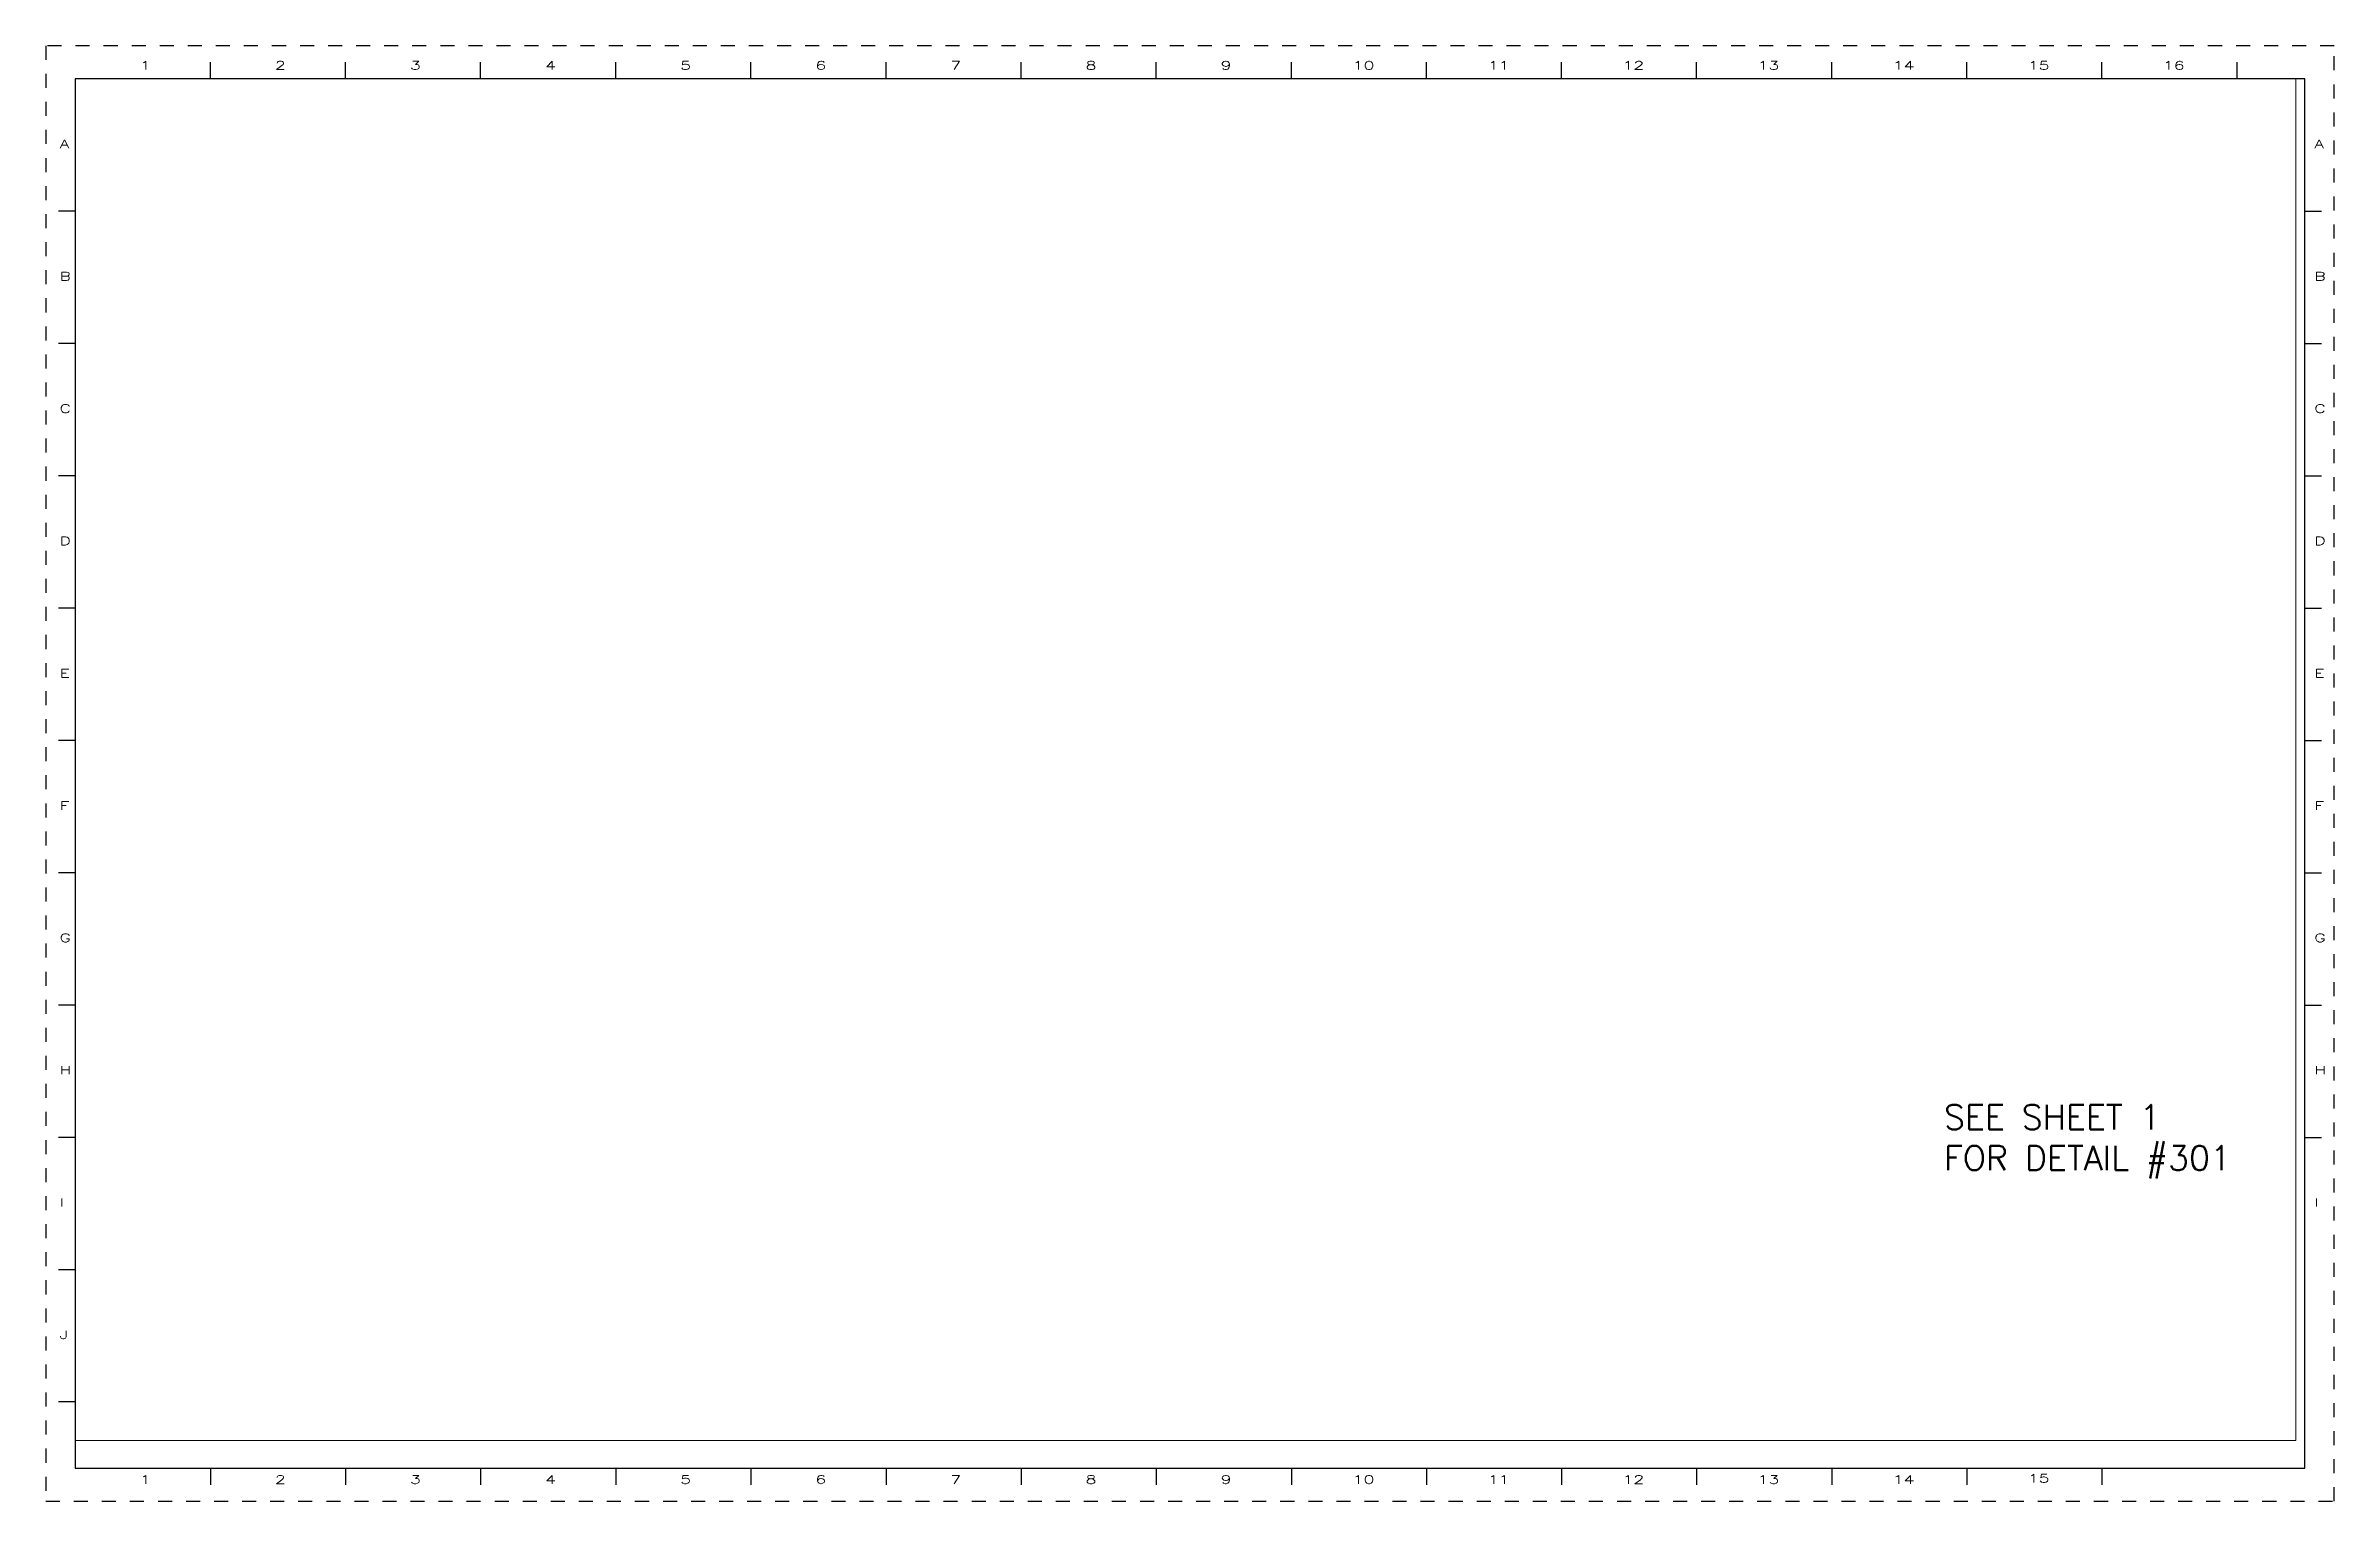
# Paper-space layout 'CHART' of a CAD drawing. Header units: inches. Extents: x 0 to 16.3, y 0 to 10.4.
# The model-space entities are those that its viewports show. They can reach past a viewport. Long polylines and large blocks are cut down to what shows.
import ezdxf

# ---------------------------------------------------------------- set-up
doc = ezdxf.new("R2010")
doc.units = ezdxf.units.IN
doc.header["$MEASUREMENT"] = 0
doc.linetypes.add('HIDDEN', pattern=[0.375, 0.25, -0.125])
for name, color, linetype, lineweight in [('AM_0', 7, 'Continuous', 30), ('AM_6', 2, 'Continuous', 30), ('AM_BOR', 7, 'Continuous', 30)]:
    doc.layers.add(name, color=color, linetype=linetype, lineweight=lineweight)
doc.layers.add('AM_VIEWS', color=1, linetype='Continuous', lineweight=15, plot=False)
doc.styles.add('ROMANS', font='romans.shx')
doc.styles.get("Standard").update_dxf_attribs({"font": 'ROMANS.SHX'})

# ---------------------------------------------------------------- blocks, each defined once
blk = doc.blocks.new('B_BORDER')
at = {"layer": 'AM_BOR', "color": 7, "linetype": 'HIDDEN'}
for p, q in [((0, 263.52), (0, 0)), ((414.34, 263.52), (0, 263.52)), ((414.34, 0), (414.34, 263.52)), ((0, 0), (414.34, 0))]:
    blk.add_line(p, q, dxfattribs=at)
at = {"layer": 'AM_BOR', "color": 2, "linetype": 'Continuous'}
for p, q in [((408.99, 257.54), (5.35, 257.54)), ((5.35, 257.54), (5.35, 5.99)), ((29.81, 257.54), (29.81, 260.53)), ((54.28, 257.54), (54.28, 260.53)), ((78.74, 257.54), (78.74, 260.53)), ((103.2, 257.54), (103.2, 260.53)), ((127.66, 257.54), (127.66, 260.53)), ((152.13, 257.54), (152.13, 260.53)), ((176.59, 257.54), (176.59, 260.53)), ((201.05, 257.54), (201.05, 260.53)), ((225.52, 257.54), (225.52, 260.53)), ((249.98, 257.54), (249.98, 260.53)), ((274.44, 257.54), (274.44, 260.53)), ((298.9, 257.54), (298.9, 260.53)), ((323.37, 257.54), (323.37, 260.53)), ((347.83, 257.54), (347.83, 260.53)), ((372.29, 257.54), (372.29, 260.53)), ((396.75, 257.54), (396.75, 260.53)), ((408.99, 5.99), (408.99, 257.54)), ((5.35, 233.58), (2.29, 233.58)), ((408.99, 233.58), (412.04, 233.58)), ((5.35, 209.62), (2.29, 209.62)), ((408.99, 209.62), (412.04, 209.62)), ((5.35, 185.67), (2.29, 185.67)), ((408.99, 185.67), (412.04, 185.67)), ((5.35, 161.71), (2.29, 161.71)), ((408.99, 161.71), (412.04, 161.71)), ((5.35, 137.75), (2.29, 137.75)), ((408.99, 137.75), (412.04, 137.75)), ((5.35, 113.79), (2.29, 113.79)), ((408.99, 113.79), (412.04, 113.79)), ((5.35, 89.84), (2.29, 89.84)), ((408.99, 89.84), (412.04, 89.84)), ((5.35, 65.88), (2.29, 65.88)), ((408.99, 65.88), (412.04, 65.88)), ((5.35, 41.92), (2.29, 41.92)), ((5.35, 17.97), (2.29, 17.97)), ((5.35, 5.99), (408.99, 5.99)), ((29.81, 5.99), (29.81, 2.99)), ((54.28, 5.99), (54.28, 2.99)), ((78.74, 5.99), (78.74, 2.99)), ((103.2, 5.99), (103.2, 2.99)), ((127.66, 5.99), (127.66, 2.99)), ((152.13, 5.99), (152.13, 2.99)), ((176.59, 5.99), (176.59, 2.99)), ((201.05, 5.99), (201.05, 2.99)), ((225.52, 5.99), (225.52, 2.99)), ((249.98, 5.99), (249.98, 2.99)), ((274.44, 5.99), (274.44, 2.99)), ((298.9, 5.99), (298.9, 2.99)), ((323.37, 5.99), (323.37, 2.99)), ((347.83, 5.99), (347.83, 2.99)), ((372.29, 5.99), (372.29, 2.99))]:
    blk.add_line(p, q, dxfattribs=at)
at = {"layer": 'AM_BOR', "color": 7, "linetype": 'Continuous', "style": 'ROMANS', "width": 1.531677}
for s, height, p in [('1', 1.5, (17.02, 259.22)), ('2', 1.5, (41.48, 259.22)), ('3', 1.5, (65.94, 259.22)), ('4', 1.5, (90.41, 259.22)), ('5', 1.5, (114.87, 259.22)), ('6', 1.5, (139.33, 259.22)), ('7', 1.5, (163.79, 259.22)), ('8', 1.5, (188.26, 259.22)), ('9', 1.5, (212.72, 259.22)), ('10', 1.497, (236.62, 259.22)), ('11', 1.497, (261.08, 259.22)), ('12', 1.497, (285.47, 259.22)), ('13', 1.497, (309.93, 259.22)), ('14', 1.497, (334.4, 259.22)), ('15', 1.497, (358.86, 259.22)), ('16', 1.497, (383.32, 259.22)), ('A', 1.5, (2.49, 245)), ('A', 1.5, (410.72, 245)), ('B', 1.5, (2.49, 221.04)), ('B', 1.5, (410.72, 221.04)), ('C', 1.5, (2.49, 197.08)), ('C', 1.5, (410.72, 197.08)), ('D', 1.5, (2.49, 173.13)), ('D', 1.5, (410.72, 173.13)), ('E', 1.5, (2.49, 149.17)), ('E', 1.5, (410.72, 149.17)), ('F', 1.5, (2.49, 125.21)), ('F', 1.5, (410.72, 125.21)), ('G', 1.5, (2.49, 101.25)), ('G', 1.5, (410.72, 101.25)), ('H', 1.5, (2.49, 77.3)), ('H', 1.5, (410.72, 77.3)), ('I', 1.5, (2.49, 53.34)), ('I', 1.5, (410.72, 53.34)), ('J', 1.5, (2.49, 29.38)), ('1', 1.5, (17.02, 3.18)), ('2', 1.5, (41.48, 3.18)), ('3', 1.5, (65.94, 3.18)), ('4', 1.5, (90.41, 3.18)), ('5', 1.5, (114.87, 3.18)), ('6', 1.5, (139.33, 3.18)), ('7', 1.5, (163.79, 3.18)), ('8', 1.5, (188.26, 3.18)), ('9', 1.5, (212.72, 3.18)), ('10', 1.497, (236.62, 3.18)), ('11', 1.497, (261.08, 3.18)), ('12', 1.497, (285.47, 3.18)), ('13', 1.497, (309.93, 3.18)), ('14', 1.497, (334.4, 3.18)), ('15', 1.497, (358.86, 3.4))]:
    blk.add_text(s, height=height, dxfattribs=at).set_placement(p)

msp = doc.modelspace()

# ---------------------------------------------------------------- linework, layer by layer
at = {"layer": 'AM_VIEWS'}
msp.add_lwpolyline([(51.3506, -4.6985), (35.5225, -4.6985), (35.5225, 5.0069), (51.3506, 5.0069)], close=True, dxfattribs=at)

psp = doc.layouts.new('CHART')

# ---------------------------------------------------------------- block references
at = {"layer": 'AM_0', "lineweight": 0, "xscale": 0.03937007874016, "yscale": 0.03937007874016, "zscale": 0.03937007874016}
psp.add_blockref('B_BORDER', (0, 0), dxfattribs=at)

# ---------------------------------------------------------------- texts
at = {"layer": 'AM_6', "color": 7, "lineweight": 30, "insert": (13.53, 2.826), "char_height": 0.175, "attachment_point": 1}
psp.add_mtext('SEE SHEET 1\\PFOR DETAIL #301', dxfattribs=at)

# ---------------------------------------------------------------- viewports
at = {"layer": 'AM_VIEWS', "view_target_point": (43.4366, 0.1542)}
psp.add_viewport(center=(8.125, 5.286), size=(15.828, 9.70542), view_center_point=(0, 0), view_height=9.705424, dxfattribs=at)

doc.saveas('drawing.dxf')
